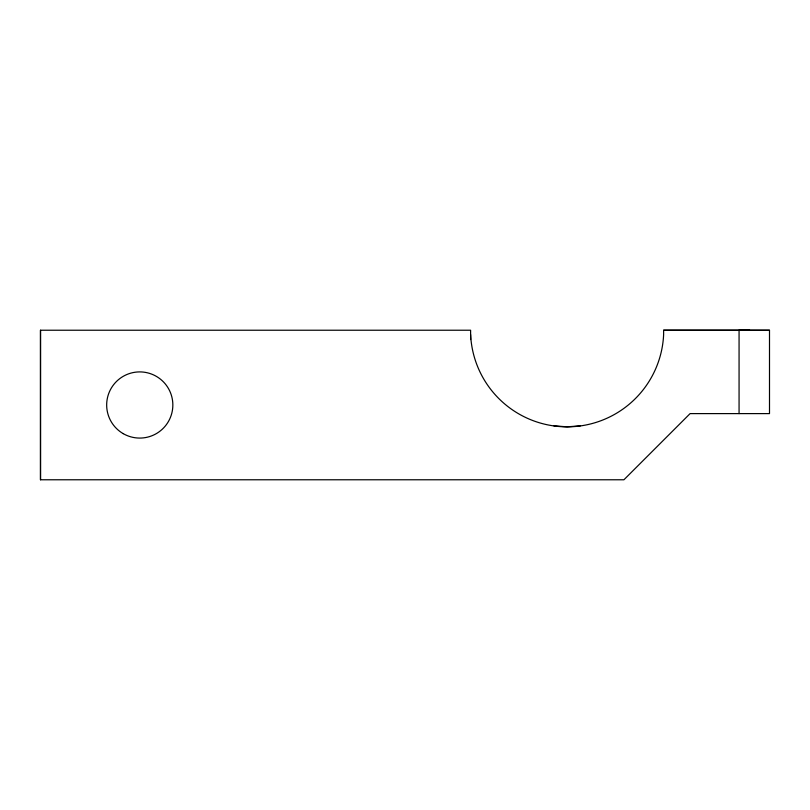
<?xml version="1.0" encoding="UTF-8"?>
<svg xmlns="http://www.w3.org/2000/svg" width="810" height="810" viewBox="0 0 810 810"><rect width="100%" height="100%" fill="white"/><g stroke="black" fill="none" stroke-linecap="round" stroke-linejoin="round"><path stroke-width="1.21" d="M739.064 330.227L769.5 330.257L769.5 413.606L690.1 413.606L623.923 479.773L40.5 479.773L40.5 330.227L470.61 330.227L470.61 339.542M580.355 425.827L567.121 426.84L553.878 425.827M470.61 334.56A96.613 96.613 0 0 0 567.121 426.84A96.613 96.613 0 0 0 663.623 334.56L663.623 330.227L749.645 330.227M663.623 330.227L769.5 330.257M739.064 330.379L739.064 413.606M40.5 330.227L40.5 479.773M123.211 433.644A33.088 33.088 0 0 0 172.844 404.99A33.088 33.088 0 0 0 123.211 376.336A33.088 33.088 0 0 0 123.211 433.644"/></g></svg>
